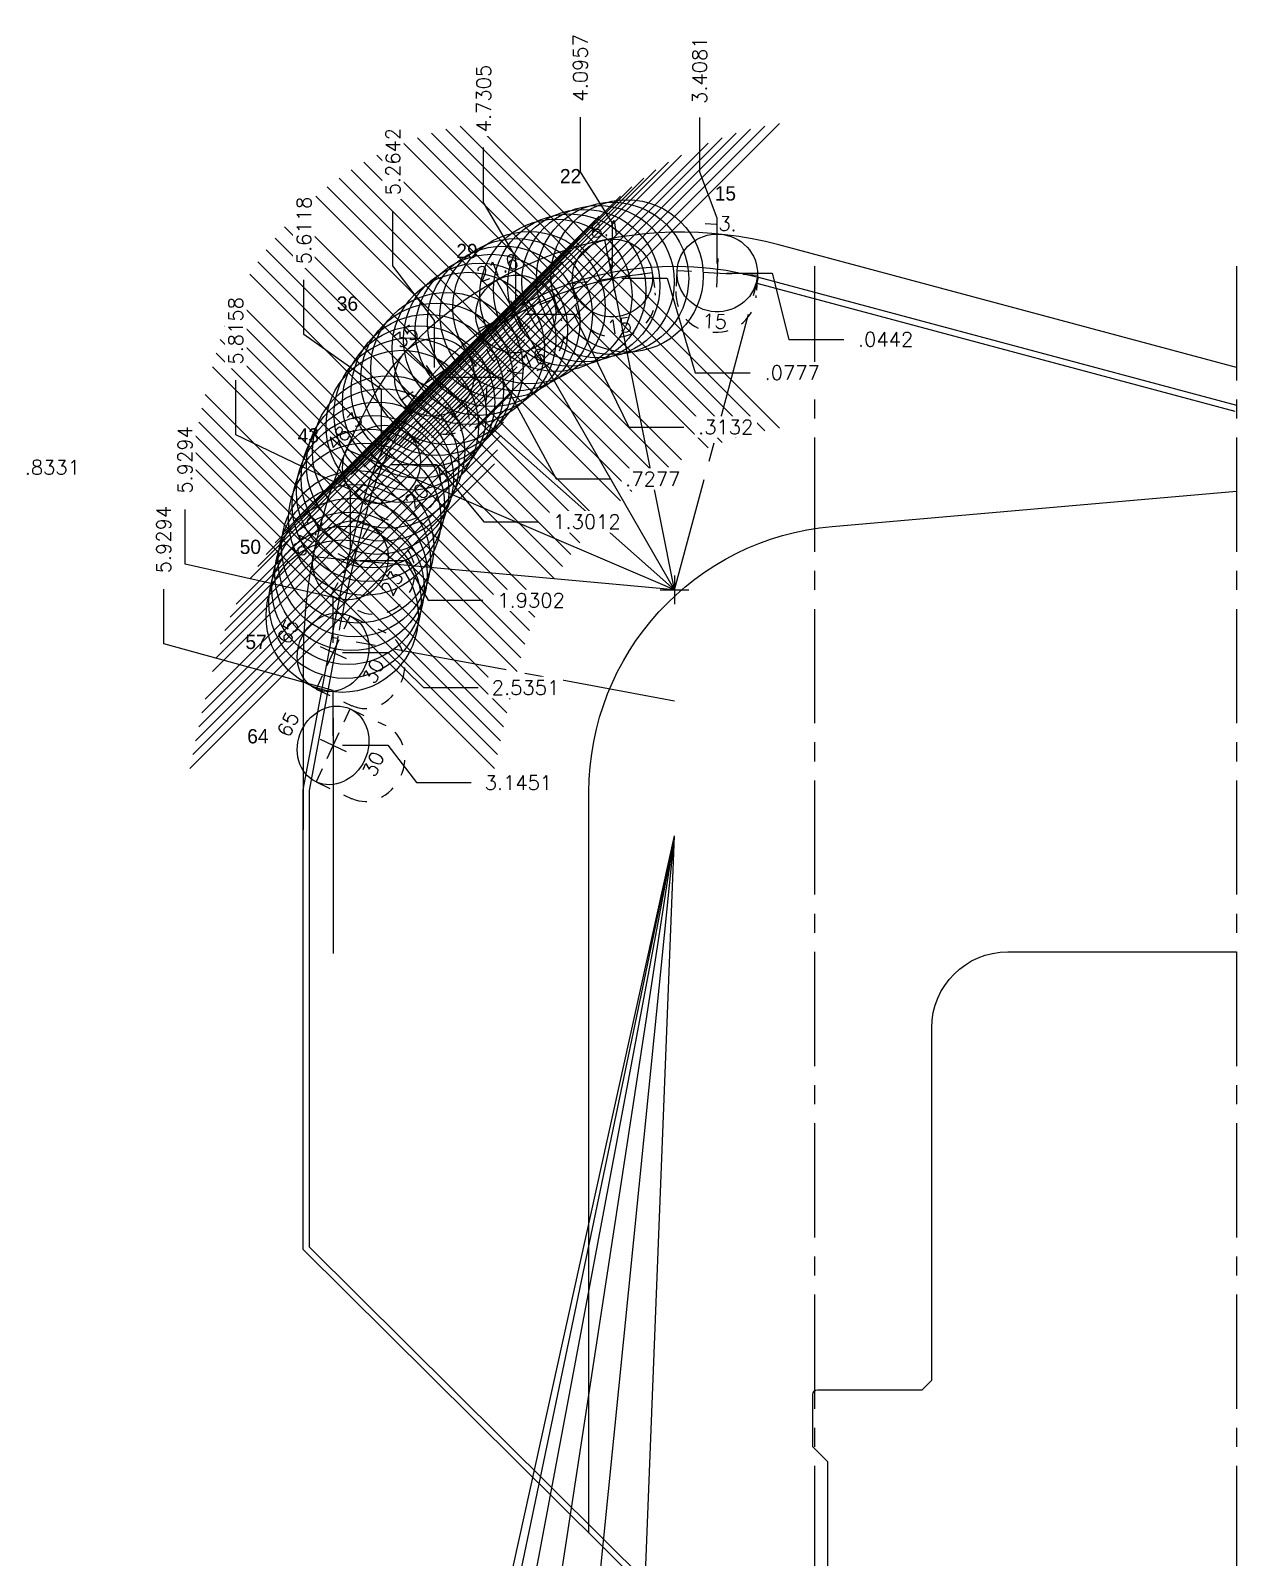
# Model space of a CAD drawing. Extents: x 34 to 150, y -20 to 22.
# Drawn here: x 133.16 to 141.08, y 11.12 to 21.14 of the extents above; entities that cross this region are included whole.
import ezdxf
from ezdxf.enums import TextEntityAlignment as Align

# ---------------------------------------------------------------- set-up
doc = ezdxf.new("R2010")
doc.units = 0
doc.header["$MEASUREMENT"] = 0
doc.header["$PDMODE"] = 35
doc.linetypes.add('CENTER2', pattern=[1.125, 0.75, -0.125, 0.125, -0.125])
doc.linetypes.add('HIDDEN2', pattern=[0.1875, 0.125, -0.0625])
doc.layers.get('0').update_dxf_attribs({"linetype": 'CONTINUOUS'})
doc.layers.get('Defpoints').update_dxf_attribs({"color": 10, "linetype": 'CONTINUOUS'})
doc.layers.add('Blade6', color=190, linetype='CONTINUOUS', true_color=0x7f00ff)
for name, color, linetype in [('CDG-37977R1', 7, 'CONTINUOUS'), ('CLine', 5, 'CENTER2'), ('Dims', 4, 'CONTINUOUS'), ('TEXT', 3, 'CONTINUOUS')]:
    doc.layers.add(name, color=color, linetype=linetype)
doc.styles.add('RomanS', font='romans')
doc.dimstyles.get("Standard").update_dxf_attribs({"dimtxt": 0.094, "dimasz": 0.18, "dimexe": 0.0625, "dimexo": 0.0625, "dimgap": 0.09, "dimtad": 0, "dimtih": 1, "dimtoh": 1, "dimdec": 4, "dimzin": 4, "dimdsep": 46, "dimtxsty": 'RomanS', "dimcen": 0.09, "dimazin": 1, "dimtfac": 1, "dimtdec": 4, "dimtofl": 0, "dimtmove": 0, "dimatfit": 1, "dimfxl": 1, "dimtfill": 1, "dimtolj": 1, "dimtzin": 0, "dimarcsym": 0})

# ---------------------------------------------------------------- blocks, each defined once
blk = doc.blocks.new('CMark')
at = {"layer": 'CLine'}
for p, q in [((-0.094, 0), (0.094, 0)), ((0, 0.094), (0, -0.094))]:
    blk.add_line(p, q, dxfattribs=at)
blk = doc.blocks.new('1313@15')
for p, q in [((-0.17, 0), (-0.265, 0)), ((0.171, 0), (0.264, 0))]:
    blk.add_line(p, q)
at = {"color": 8, "linetype": 'HIDDEN2', "ltscale": 0.5}
blk.add_line((-0.265, 0), (-0.265, -0.135), dxfattribs=at)
at = {"color": 8, "linetype": 'HIDDEN2', "ltscale": 0.5, "flags": 128}
blk.add_lwpolyline([(0.264, 0), (0.264, -0.135)], dxfattribs=at)
blk.add_ellipse((0, 0), major_axis=(0.264, 0), ratio=0.965926)
at = {"color": 8, "linetype": 'HIDDEN2', "ltscale": 0.5}
blk.add_ellipse((0, -0.135), major_axis=(0.264, 0), ratio=0.965926, start_param=3.141593, end_param=6.283185, dxfattribs=at)
blk.add_blockref('CMark', (0, 0))
at = {"style": 'RomanS'}
blk.add_text('15', height=0.094, dxfattribs=at).set_placement((0, -0.318), align=Align.MIDDLE_CENTER)
blk.add_attdef('ANG', text='', height=0.094, dxfattribs=at).set_placement((0, 0.251), align=Align.BOTTOM_CENTER)
blk = doc.blocks.new('1313@16')
for p, q in [((-0.17, 0), (-0.265, 0)), ((0.171, 0), (0.264, 0))]:
    blk.add_line(p, q)
at = {"color": 8, "linetype": 'HIDDEN2', "ltscale": 0.5}
blk.add_line((-0.265, 0), (-0.265, -0.143), dxfattribs=at)
at = {"color": 8, "linetype": 'HIDDEN2', "ltscale": 0.5, "flags": 128}
blk.add_lwpolyline([(0.264, 0), (0.264, -0.143)], dxfattribs=at)
blk.add_ellipse((0, 0), major_axis=(0.264, 0), ratio=0.961262)
at = {"color": 8, "linetype": 'HIDDEN2', "ltscale": 0.5}
blk.add_ellipse((0, -0.143), major_axis=(0.264, 0), ratio=0.961262, start_param=3.141593, end_param=6.283185, dxfattribs=at)
blk.add_blockref('CMark', (0, 0))
at = {"style": 'RomanS'}
blk.add_text('16', height=0.094, dxfattribs=at).set_placement((0, -0.318), align=Align.MIDDLE_CENTER)
blk.add_attdef('ANG', text='', height=0.094, dxfattribs=at).set_placement((0, 0.251), align=Align.BOTTOM_CENTER)
blk = doc.blocks.new('1313@17')
for p, q in [((-0.17, 0), (-0.265, 0)), ((0.171, 0), (0.264, 0))]:
    blk.add_line(p, q)
at = {"color": 8, "linetype": 'HIDDEN2', "ltscale": 0.5}
blk.add_line((-0.265, 0), (-0.265, -0.152), dxfattribs=at)
at = {"color": 8, "linetype": 'HIDDEN2', "ltscale": 0.5, "flags": 128}
blk.add_lwpolyline([(0.264, 0), (0.264, -0.152)], dxfattribs=at)
blk.add_ellipse((0, 0), major_axis=(0.264, 0), ratio=0.956305)
at = {"color": 8, "linetype": 'HIDDEN2', "ltscale": 0.5}
blk.add_ellipse((0, -0.152), major_axis=(0.264, 0), ratio=0.92388, start_param=3.141593, end_param=6.283185, dxfattribs=at)
blk.add_blockref('CMark', (0, 0))
at = {"style": 'RomanS'}
blk.add_text('17', height=0.094, dxfattribs=at).set_placement((0, -0.311), align=Align.MIDDLE_CENTER)
blk.add_attdef('ANG', text='', height=0.094, dxfattribs=at).set_placement((0, 0.251), align=Align.BOTTOM_CENTER)
blk = doc.blocks.new('1313@20')
for p, q in [((-0.17, 0), (-0.265, 0)), ((0.171, 0), (0.264, 0))]:
    blk.add_line(p, q)
at = {"color": 8, "linetype": 'HIDDEN2', "ltscale": 0.5}
blk.add_line((-0.265, 0), (-0.265, -0.178), dxfattribs=at)
at = {"color": 8, "linetype": 'HIDDEN2', "ltscale": 0.5, "flags": 128}
blk.add_lwpolyline([(0.264, 0), (0.264, -0.178)], dxfattribs=at)
blk.add_ellipse((0, 0), major_axis=(0.264, 0), ratio=0.939693)
at = {"color": 8, "linetype": 'HIDDEN2', "ltscale": 0.5}
blk.add_ellipse((0, -0.178), major_axis=(0.264, 0), ratio=0.939693, start_param=3.141593, end_param=6.283185, dxfattribs=at)
blk.add_blockref('CMark', (0, 0))
at = {"style": 'RomanS'}
blk.add_text('20', height=0.094, dxfattribs=at).set_placement((0, -0.311), align=Align.MIDDLE_CENTER)
blk.add_attdef('ANG', text='', height=0.094, dxfattribs=at).set_placement((0, 0.251), align=Align.BOTTOM_CENTER)
blk = doc.blocks.new('1313@23')
for p, q in [((-0.17, 0), (-0.265, 0)), ((0.171, 0), (0.264, 0))]:
    blk.add_line(p, q)
at = {"color": 8, "linetype": 'HIDDEN2', "ltscale": 0.5}
blk.add_line((-0.265, 0), (-0.265, -0.199), dxfattribs=at)
at = {"color": 8, "linetype": 'HIDDEN2', "ltscale": 0.5, "flags": 128}
blk.add_lwpolyline([(0.264, 0), (0.264, -0.199)], dxfattribs=at)
blk.add_ellipse((0, 0), major_axis=(0.264, 0), ratio=0.920505)
at = {"color": 8, "linetype": 'HIDDEN2', "ltscale": 0.5}
blk.add_ellipse((0, -0.199), major_axis=(0.264, 0), ratio=0.92388, start_param=3.141593, end_param=6.283185, dxfattribs=at)
blk.add_blockref('CMark', (0, 0))
at = {"style": 'RomanS'}
blk.add_text('23', height=0.094, dxfattribs=at).set_placement((0, -0.311), align=Align.MIDDLE_CENTER)
blk.add_attdef('ANG', text='', height=0.094, dxfattribs=at).set_placement((0, 0.251), align=Align.BOTTOM_CENTER)
blk = doc.blocks.new('*D267')
at = {"layer": 'Defpoints', "color": 0, "transparency": 16777216}
for p in [(132.636, 19.592), (132.127, 18.759), (133.042, 18.271)]:
    blk.add_point(p, dxfattribs=at)
at = {"layer": 'Dims', "color": 0, "lineweight": -2, "transparency": 16777216}
for p, q in [((132.19, 18.759), (132.487, 18.759)), ((132.487, 18.759), (132.682, 18.271)), ((132.682, 18.271), (133.042, 18.271))]:
    blk.add_line(p, q, dxfattribs=at)
at = {"layer": 'Dims', "color": 0, "transparency": 16777216, "insert": (133.304, 18.271), "char_height": 0.094, "attachment_point": 5, "style": 'RomanS', "bg_fill": 3, "box_fill_scale": 1.25, "bg_fill_color": 256, "bg_fill_true_color": 13158600, "bg_fill_transparency": 0}
blk.add_mtext('\\A1;.8331', dxfattribs=at)
blk = doc.blocks.new('*D286')
at = {"layer": 'Defpoints', "color": 0, "transparency": 16777216}
for p in [(136.77, 20.571), (141.076, 19.592), (136.98, 19.514)]:
    blk.add_point(p, dxfattribs=at)
at = {"layer": 'Dims', "color": 0, "lineweight": -2, "transparency": 16777216}
for p, q in [((136.77, 20.211), (136.77, 20.571)), ((136.98, 19.874), (136.77, 20.211)), ((136.98, 19.576), (136.98, 19.874))]:
    blk.add_line(p, q, dxfattribs=at)
at = {"layer": 'Dims', "color": 0, "transparency": 16777216, "insert": (136.77, 20.894), "char_height": 0.094, "attachment_point": 5, "rotation": 90, "style": 'RomanS', "bg_fill": 3, "box_fill_scale": 1.25, "bg_fill_color": 256, "bg_fill_true_color": 13158600, "bg_fill_transparency": 0}
blk.add_mtext('\\A1;4.0957', dxfattribs=at)
blk = doc.blocks.new('*D287')
at = {"layer": 'Defpoints', "color": 0, "transparency": 16777216}
for p in [(136.135, 20.37), (141.076, 19.592), (136.346, 19.278)]:
    blk.add_point(p, dxfattribs=at)
at = {"layer": 'Dims', "color": 0, "lineweight": -2, "transparency": 16777216}
for p, q in [((136.135, 20.01), (136.135, 20.37)), ((136.346, 19.65), (136.135, 20.01)), ((136.346, 19.341), (136.346, 19.65))]:
    blk.add_line(p, q, dxfattribs=at)
at = {"layer": 'Dims', "color": 0, "transparency": 16777216, "insert": (136.135, 20.692), "char_height": 0.094, "attachment_point": 5, "rotation": 90, "style": 'RomanS', "bg_fill": 3, "box_fill_scale": 1.25, "bg_fill_color": 256, "bg_fill_true_color": 13158600, "bg_fill_transparency": 0}
blk.add_mtext('\\A1;4.7305', dxfattribs=at)
blk = doc.blocks.new('*D288')
at = {"layer": 'Defpoints', "color": 0, "transparency": 16777216}
for p in [(135.54, 19.955), (141.076, 19.592), (135.812, 18.864)]:
    blk.add_point(p, dxfattribs=at)
at = {"layer": 'Dims', "color": 0, "lineweight": -2, "transparency": 16777216}
for p, q in [((135.54, 19.595), (135.54, 19.955)), ((135.812, 19.235), (135.54, 19.595)), ((135.812, 18.926), (135.812, 19.235))]:
    blk.add_line(p, q, dxfattribs=at)
at = {"layer": 'Dims', "color": 0, "transparency": 16777216, "insert": (135.54, 20.278), "char_height": 0.094, "attachment_point": 5, "rotation": 90, "style": 'RomanS', "bg_fill": 3, "box_fill_scale": 1.25, "bg_fill_color": 256, "bg_fill_true_color": 13158600, "bg_fill_transparency": 0}
blk.add_mtext('\\A1;5.2642', dxfattribs=at)
blk = doc.blocks.new('*D289')
at = {"layer": 'Defpoints', "color": 0, "transparency": 16777216}
for p in [(141.076, 19.592), (134.955, 19.503), (135.464, 18.29)]:
    blk.add_point(p, dxfattribs=at)
at = {"layer": 'Dims', "color": 0, "lineweight": -2, "transparency": 16777216}
for p, q in [((134.955, 19.143), (134.955, 19.503)), ((135.464, 18.783), (134.955, 19.143)), ((135.464, 18.353), (135.464, 18.783))]:
    blk.add_line(p, q, dxfattribs=at)
at = {"layer": 'Dims', "color": 0, "transparency": 16777216, "insert": (134.955, 19.826), "char_height": 0.094, "attachment_point": 5, "rotation": 90, "style": 'RomanS', "bg_fill": 3, "box_fill_scale": 1.25, "bg_fill_color": 256, "bg_fill_true_color": 13158600, "bg_fill_transparency": 0}
blk.add_mtext('\\A1;5.6118', dxfattribs=at)
blk = doc.blocks.new('*D290')
at = {"layer": 'Defpoints', "color": 0, "transparency": 16777216}
for p in [(141.076, 19.592), (134.508, 18.844), (135.26, 17.661)]:
    blk.add_point(p, dxfattribs=at)
at = {"layer": 'Dims', "color": 0, "lineweight": -2, "transparency": 16777216}
for p, q in [((134.508, 18.484), (134.508, 18.844)), ((135.26, 18.124), (134.508, 18.484)), ((135.26, 17.724), (135.26, 18.124))]:
    blk.add_line(p, q, dxfattribs=at)
at = {"layer": 'Dims', "color": 0, "transparency": 16777216, "insert": (134.508, 19.167), "char_height": 0.094, "attachment_point": 5, "rotation": 90, "style": 'RomanS', "bg_fill": 3, "box_fill_scale": 1.25, "bg_fill_color": 256, "bg_fill_true_color": 13158600, "bg_fill_transparency": 0}
blk.add_mtext('\\A1;5.8158', dxfattribs=at)
blk = doc.blocks.new('*D291')
at = {"layer": 'Defpoints', "color": 0, "transparency": 16777216}
for p in [(141.076, 19.592), (136.98, 19.514), (137.884, 18.892)]:
    blk.add_point(p, dxfattribs=at)
at = {"layer": 'Dims', "color": 0, "lineweight": -2, "transparency": 16777216}
for p, q in [((137.043, 19.514), (137.34, 19.514)), ((137.34, 19.514), (137.524, 18.892)), ((137.524, 18.892), (137.884, 18.892))]:
    blk.add_line(p, q, dxfattribs=at)
at = {"layer": 'Dims', "color": 0, "transparency": 16777216, "insert": (138.16, 18.892), "char_height": 0.094, "attachment_point": 5, "style": 'RomanS', "bg_fill": 3, "box_fill_scale": 1.25, "bg_fill_color": 256, "bg_fill_true_color": 13158600, "bg_fill_transparency": 0}
blk.add_mtext('\\A1;.0777', dxfattribs=at)
blk = doc.blocks.new('*D292')
at = {"layer": 'Defpoints', "color": 0, "transparency": 16777216}
for p in [(141.076, 19.592), (136.346, 19.278), (137.448, 18.536)]:
    blk.add_point(p, dxfattribs=at)
at = {"layer": 'Dims', "color": 0, "lineweight": -2, "transparency": 16777216}
for p, q in [((136.408, 19.278), (136.728, 19.278)), ((136.728, 19.278), (137.088, 18.536)), ((137.088, 18.536), (137.448, 18.536))]:
    blk.add_line(p, q, dxfattribs=at)
at = {"layer": 'Dims', "color": 0, "transparency": 16777216, "insert": (137.724, 18.536), "char_height": 0.094, "attachment_point": 5, "style": 'RomanS', "bg_fill": 3, "box_fill_scale": 1.25, "bg_fill_color": 256, "bg_fill_true_color": 13158600, "bg_fill_transparency": 0}
blk.add_mtext('\\A1;.3132', dxfattribs=at)
blk = doc.blocks.new('*D293')
at = {"layer": 'Defpoints', "color": 0, "transparency": 16777216}
for p in [(141.076, 19.592), (135.812, 18.864), (136.97, 18.195)]:
    blk.add_point(p, dxfattribs=at)
at = {"layer": 'Dims', "color": 0, "lineweight": -2, "transparency": 16777216}
for p, q in [((135.874, 18.864), (136.25, 18.864)), ((136.25, 18.864), (136.61, 18.195)), ((136.61, 18.195), (136.97, 18.195))]:
    blk.add_line(p, q, dxfattribs=at)
at = {"layer": 'Dims', "color": 0, "transparency": 16777216, "insert": (137.245, 18.195), "char_height": 0.094, "attachment_point": 5, "style": 'RomanS', "bg_fill": 3, "box_fill_scale": 1.25, "bg_fill_color": 256, "bg_fill_true_color": 13158600, "bg_fill_transparency": 0}
blk.add_mtext('\\A1;.7277', dxfattribs=at)
blk = doc.blocks.new('*D294')
at = {"layer": 'Defpoints', "color": 0, "transparency": 16777216}
for p in [(141.076, 19.592), (135.464, 18.29), (136.496, 17.914)]:
    blk.add_point(p, dxfattribs=at)
at = {"layer": 'Dims', "color": 0, "lineweight": -2, "transparency": 16777216}
for p, q in [((135.527, 18.29), (135.824, 18.29)), ((135.824, 18.29), (136.136, 17.914)), ((136.136, 17.914), (136.496, 17.914))]:
    blk.add_line(p, q, dxfattribs=at)
at = {"layer": 'Dims', "color": 0, "transparency": 16777216, "insert": (136.813, 17.914), "char_height": 0.094, "attachment_point": 5, "style": 'RomanS', "bg_fill": 3, "box_fill_scale": 1.25, "bg_fill_color": 256, "bg_fill_true_color": 13158600, "bg_fill_transparency": 0}
blk.add_mtext('\\A1;1.3012', dxfattribs=at)
blk = doc.blocks.new('*D295')
at = {"layer": 'Defpoints', "color": 0, "transparency": 16777216}
for p in [(141.076, 19.592), (135.26, 17.661), (136.13, 17.399)]:
    blk.add_point(p, dxfattribs=at)
at = {"layer": 'Dims', "color": 0, "lineweight": -2, "transparency": 16777216}
for p, q in [((135.323, 17.661), (135.62, 17.661)), ((135.62, 17.661), (135.77, 17.399)), ((135.77, 17.399), (136.13, 17.399))]:
    blk.add_line(p, q, dxfattribs=at)
at = {"layer": 'Dims', "color": 0, "transparency": 16777216, "insert": (136.446, 17.399), "char_height": 0.094, "attachment_point": 5, "style": 'RomanS', "bg_fill": 3, "box_fill_scale": 1.25, "bg_fill_color": 256, "bg_fill_true_color": 13158600, "bg_fill_transparency": 0}
blk.add_mtext('\\A1;1.9302', dxfattribs=at)
blk = doc.blocks.new('*D324')
at = {"layer": 'Defpoints', "color": 0, "transparency": 16777216}
for p in [(137.553, 20.568), (137.668, 19.547), (141.076, 19.592)]:
    blk.add_point(p, dxfattribs=at)
at = {"layer": 'Dims', "color": 0, "lineweight": -2, "transparency": 16777216}
for p, q in [((137.553, 20.208), (137.553, 20.568)), ((137.668, 19.907), (137.553, 20.208)), ((137.668, 19.61), (137.668, 19.907))]:
    blk.add_line(p, q, dxfattribs=at)
at = {"layer": 'Dims', "color": 0, "transparency": 16777216, "insert": (137.553, 20.878), "char_height": 0.094, "attachment_point": 5, "rotation": 90, "style": 'RomanS', "bg_fill": 3, "box_fill_scale": 1.25, "bg_fill_color": 256, "bg_fill_true_color": 13158600, "bg_fill_transparency": 0}
blk.add_mtext('\\A1;3.4081', dxfattribs=at)
blk = doc.blocks.new('*D325')
at = {"layer": 'Defpoints', "color": 0, "transparency": 16777216}
for p in [(137.668, 19.547), (141.076, 19.592), (138.498, 19.111)]:
    blk.add_point(p, dxfattribs=at)
at = {"layer": 'Dims', "color": 0, "lineweight": -2, "transparency": 16777216}
for p, q in [((137.73, 19.547), (138.028, 19.547)), ((138.028, 19.547), (138.138, 19.111)), ((138.138, 19.111), (138.498, 19.111))]:
    blk.add_line(p, q, dxfattribs=at)
at = {"layer": 'Dims', "color": 0, "transparency": 16777216, "insert": (138.773, 19.111), "char_height": 0.094, "attachment_point": 5, "style": 'RomanS', "bg_fill": 3, "box_fill_scale": 1.25, "bg_fill_color": 256, "bg_fill_true_color": 13158600, "bg_fill_transparency": 0}
blk.add_mtext('\\A1;.0442', dxfattribs=at)
blk = doc.blocks.new('1313@30')
for p, q in [((-0.17, 0), (-0.265, 0)), ((0.171, 0), (0.264, 0))]:
    blk.add_line(p, q)
at = {"color": 8, "linetype": 'HIDDEN2', "ltscale": 0.5}
blk.add_line((-0.265, 0), (-0.265, -0.26), dxfattribs=at)
at = {"color": 8, "linetype": 'HIDDEN2', "ltscale": 0.5, "flags": 128}
blk.add_lwpolyline([(0.264, 0), (0.264, -0.26)], dxfattribs=at)
blk.add_ellipse((0, 0), major_axis=(0.264, 0), ratio=0.866025)
at = {"color": 8, "linetype": 'HIDDEN2', "ltscale": 0.5}
blk.add_ellipse((0, -0.26), major_axis=(0.264, 0), ratio=0.866025, start_param=3.141593, end_param=6.283185, dxfattribs=at)
blk.add_blockref('CMark', (0, 0))
at = {"style": 'RomanS'}
blk.add_text('30', height=0.094, dxfattribs=at).set_placement((0, -0.292), align=Align.MIDDLE_CENTER)
blk.add_attdef('ANG', text='', height=0.094, dxfattribs=at).set_placement((0, 0.251), align=Align.BOTTOM_CENTER)
blk = doc.blocks.new('*D348')
at = {"layer": 'Defpoints', "color": 0, "transparency": 16777216}
for p in [(141.076, 19.592), (134.175, 17.995), (135.147, 17.057)]:
    blk.add_point(p, dxfattribs=at)
at = {"layer": 'Dims', "color": 0, "lineweight": -2, "transparency": 16777216}
for p, q in [((134.175, 17.635), (134.175, 17.995)), ((135.147, 17.417), (134.175, 17.635)), ((135.147, 17.119), (135.147, 17.417))]:
    blk.add_line(p, q, dxfattribs=at)
at = {"layer": 'Dims', "color": 0, "transparency": 16777216, "insert": (134.175, 18.32), "char_height": 0.094, "attachment_point": 5, "rotation": 90, "style": 'RomanS', "bg_fill": 3, "box_fill_scale": 1.25, "bg_fill_color": 256, "bg_fill_true_color": 13158600, "bg_fill_transparency": 0}
blk.add_mtext('\\A1;5.9294', dxfattribs=at)
blk = doc.blocks.new('*D349')
at = {"layer": 'Defpoints', "color": 0, "transparency": 16777216}
for p in [(141.076, 19.592), (134.035, 17.472), (135.147, 16.447)]:
    blk.add_point(p, dxfattribs=at)
at = {"layer": 'Dims', "color": 0, "lineweight": -2, "transparency": 16777216}
for p, q in [((134.035, 17.112), (134.035, 17.472)), ((135.147, 16.807), (134.035, 17.112)), ((135.147, 16.509), (135.147, 16.807))]:
    blk.add_line(p, q, dxfattribs=at)
at = {"layer": 'Dims', "color": 0, "transparency": 16777216, "insert": (134.035, 17.797), "char_height": 0.094, "attachment_point": 5, "rotation": 90, "style": 'RomanS', "bg_fill": 3, "box_fill_scale": 1.25, "bg_fill_color": 256, "bg_fill_true_color": 13158600, "bg_fill_transparency": 0}
blk.add_mtext('\\A1;5.9294', dxfattribs=at)
blk = doc.blocks.new('*D350')
at = {"layer": 'Defpoints', "color": 0, "transparency": 16777216}
for p in [(141.076, 19.592), (135.147, 17.057), (136.1, 16.826)]:
    blk.add_point(p, dxfattribs=at)
at = {"layer": 'Dims', "color": 0, "lineweight": -2, "transparency": 16777216}
for p, q in [((135.209, 17.057), (135.507, 17.057)), ((135.507, 17.057), (135.74, 16.826)), ((135.74, 16.826), (136.1, 16.826))]:
    blk.add_line(p, q, dxfattribs=at)
at = {"layer": 'Dims', "color": 0, "transparency": 16777216, "insert": (136.41, 16.826), "char_height": 0.094, "attachment_point": 5, "style": 'RomanS', "bg_fill": 3, "box_fill_scale": 1.25, "bg_fill_color": 256, "bg_fill_true_color": 13158600, "bg_fill_transparency": 0}
blk.add_mtext('\\A1;2.5351', dxfattribs=at)
blk = doc.blocks.new('*D351')
at = {"layer": 'Defpoints', "color": 0, "transparency": 16777216}
for p in [(141.076, 19.592), (135.147, 16.447), (136.054, 16.202)]:
    blk.add_point(p, dxfattribs=at)
at = {"layer": 'Dims', "color": 0, "lineweight": -2, "transparency": 16777216}
for p, q in [((135.209, 16.447), (135.507, 16.447)), ((135.507, 16.447), (135.694, 16.202)), ((135.694, 16.202), (136.054, 16.202))]:
    blk.add_line(p, q, dxfattribs=at)
at = {"layer": 'Dims', "color": 0, "transparency": 16777216, "insert": (136.363, 16.202), "char_height": 0.094, "attachment_point": 5, "style": 'RomanS', "bg_fill": 3, "box_fill_scale": 1.25, "bg_fill_color": 256, "bg_fill_true_color": 13158600, "bg_fill_transparency": 0}
blk.add_mtext('\\A1;3.1451', dxfattribs=at)

msp = doc.modelspace()

# ---------------------------------------------------------------- linework, layer by layer
at = {"linetype": 'ByBlock', "flags": 128}
msp.add_lwpolyline([(136.82614, 11.27628), (136.82614, 16.14065, -0.38887873), (138.42361, 17.88399), (141.07614, 18.11605)], format="xyb", dxfattribs=at)
at = {"layer": 'Blade6'}
for q in [(136.93047, 19.76451), (136.21864, 19.49897), (135.6222, 19.03209), (135.23448, 18.38883), (135.0149, 17.68394)]:
    msp.add_line((137.38864, 17.46665), q, dxfattribs=at)
at = {"layer": 'CDG-37977R1', "color": 7, "linetype": 'Continuous', "flags": 128}
for points in [[(141.07614, 10.21665), (137.50915, 10.21665), (137.07614, 10.46665), (137.07614, 10.65415), (137.19198, 10.77, 0.19891237), (137.20114, 10.7921), (137.20114, 10.89114, 0.199913), (137.1919, 10.91332), (134.95114, 13.1369), (134.95114, 16.15415), (135.13864, 17.15415, -0.02112914), (135.3394, 18.029, -0.4124498), (137.93863, 19.51925), (141.07614, 18.67855)], [(136.51957, 19.3619, -0.08177785), (137.17311, 19.54049)], [(135.96224, 18.98739, -0.08104073), (136.51957, 19.3619)], [(135.55342, 18.4562, -0.08089726), (135.96224, 18.98739)], [(135.33074, 17.84023, -0.00435385), (135.37797, 18.01842, -0.05673279), (135.55342, 18.4562)], [(135.18856, 17.20313, -0.01542111), (135.33074, 17.84023)], [(141.07614, 10.25665), (137.51987, 10.25665), (137.11614, 10.48975), (137.11614, 10.63759), (137.22027, 10.74172, 0.19891237), (137.24114, 10.7921), (137.24114, 10.89114, 0.199913), (137.22007, 10.94172), (134.99114, 13.15356), (134.99114, 16.15044), (135.17796, 17.14682, -0.00039591), (135.18103, 17.1633, -0.00039591)], [(138.26114, 10.21665), (138.32364, 10.27915), (138.32364, 10.84165), (138.39379, 10.9118), (138.39379, 11.74275), (138.29489, 11.84165), (138.29489, 12.1854, -0.41421356), (138.32614, 12.21665), (139.01364, 12.21665), (139.07614, 12.27915), (139.07614, 14.59165, -0.41421356), (139.57614, 15.09165), (141.07614, 15.09165)]]:
    msp.add_lwpolyline(points, format="xyb", dxfattribs=at)
msp.add_lwpolyline([(137.92827, 19.48061), (141.06578, 18.63992)], dxfattribs=at)
at = {"layer": 'CLine'}
for p, q in [((138.30724, 19.59165), (138.30724, 9.96665)), ((141.07614, 19.59165), (141.07614, 9.96665))]:
    msp.add_line(p, q, dxfattribs=at)
at = {"layer": 'CLine', "color": 1}
for p, q in [((137.38864, 17.46665), (137.93863, 19.51925)), ((137.38864, 16.737), (135.13864, 17.15415))]:
    msp.add_line(p, q, dxfattribs=at)
at = {"layer": 'CLine', "color": 1, "linetype": 'ByBlock', "flags": 128}
msp.add_lwpolyline([(141.07614, 18.92639), (138.07301, 19.73107, 0.29218049), (135.5272, 18.92474, 0.14845437), (134.95114, 17.0273), (134.95114, 15.89235)], format="xyb", dxfattribs=at)
at = {"layer": 'Dims'}
for p in [(135.15176, 5.72228), (135.26453, 5.69804), (135.4672, 5.65775), (135.81332, 5.59857), (136.34589, 5.53081), (136.98044, 5.48631)]:
    msp.add_line(p, (137.38864, 15.85327), dxfattribs=at)
at = {"layer": 'TEXT'}
msp.add_line((135.14674, 16.62569), (135.14674, 15.0807), dxfattribs=at)
for p in [(136.7923, 19.46456), (136.88607, 19.49018), (136.98093, 19.51141), (137.07668, 19.52819), (136.60885, 19.40035), (136.69983, 19.43459), (136.34838, 19.27361), (136.43296, 19.31973), (136.18606, 19.1699), (136.26602, 19.22363), (136.03401, 19.05165), (136.10867, 19.11253), (135.82822, 18.84952), (135.89364, 18.92), (135.76611, 18.7761), (135.70746, 18.69989), (135.65238, 18.62106), (135.601, 18.53977), (135.51075, 18.37262), (135.47188, 18.2872), (135.4369, 18.20011), (135.40587, 18.11154), (135.37886, 18.02167), (135.3544, 17.93106), (135.30802, 17.74977), (135.28611, 17.65912), (135.26499, 17.56827), (135.24468, 17.47724), (135.22516, 17.38604), (135.20646, 17.29467)]:
    msp.add_point(p, dxfattribs=at)

# ---------------------------------------------------------------- block references
at = {"color": 200, "linetype": 'ByBlock'}
msp.add_blockref('CMark', (137.38864, 17.46665), dxfattribs=at)
at = {"layer": 'Blade6'}
for name, p, rotation, values in [('1313@15', (136.98043, 19.51393), 8.100000000000001, {'ANG': '8.1'}), ('1313@16', (136.3456, 19.27845), 21.6, {'ANG': '21.6'}), ('1313@17', (135.81194, 18.86394), 35, {'ANG': '35'}), ('1313@20', (135.46433, 18.29043), 48.3, {'ANG': '48.3'}), ('1313@23', (135.26038, 17.66147), 61.20000000000001, {'ANG': '61.2'}), ('1313@30', (135.14674, 16.44654), 65, {'ANG': '65'})]:
    msp.add_blockref(name, p, dxfattribs=dict(at, rotation=rotation)).add_auto_attribs(values)

# ---------------------------------------------------------------- texts
for s, p in [('57', (134.57155, 17.07886)), ('64', (134.58335, 16.4597))]:
    msp.add_text(s, height=0.09375, dxfattribs=at).set_placement(p)

# ---------------------------------------------------------------- dimensions: what is measured, and where the dimension line sits
at = {"layer": 'Dims'}
dim = msp.add_ordinate_dim(feature_location=(132.127155, 18.758603), offset=(0.914569, -0.487657), dtype=0, origin=(132.63556, 19.591655), dimstyle='Standard', dxfattribs=at)
dim.commit()
dim.dimension.update_dxf_attribs({"geometry": '*D267', "text_midpoint": (133.304058, 18.270945)})

# ---------------------------------------------------------------- next in the draw order: dimensions: what is measured, and where the dimension line sits
dim = msp.add_ordinate_dim(feature_location=(136.98043, 19.51393), offset=(-0.21073, 1.05686), dtype=1, origin=(141.07614, 19.59165), dimstyle='Standard', dxfattribs=at)
dim.commit()
dim.dimension.update_dxf_attribs({"geometry": '*D286', "text_midpoint": (136.7697, 20.89355)})

# ---------------------------------------------------------------- next in the draw order: dimensions: what is measured, and where the dimension line sits
dim = msp.add_ordinate_dim(feature_location=(136.3456, 19.27845), offset=(-0.21014, 1.09118), dtype=1, origin=(141.07614, 19.59165), dimstyle='Standard', dxfattribs=at)
dim.commit()
dim.dimension.update_dxf_attribs({"geometry": '*D287', "text_midpoint": (136.13545, 20.69239)})

# ---------------------------------------------------------------- next in the draw order: dimensions: what is measured, and where the dimension line sits
dim = msp.add_ordinate_dim(feature_location=(135.81194, 18.86394), offset=(-0.27199, 1.09121), dtype=1, origin=(141.07614, 19.59165), dimstyle='Standard', dxfattribs=at)
dim.commit()
dim.dimension.update_dxf_attribs({"geometry": '*D288', "text_midpoint": (135.53995, 20.27791)})

# ---------------------------------------------------------------- next in the draw order: texts
at = {"layer": 'Blade6'}
msp.add_text('22', height=0.09375, dxfattribs=at).set_placement((136.63562, 20.13588))

# ---------------------------------------------------------------- next in the draw order: dimensions: what is measured, and where the dimension line sits
at = {"layer": 'Dims'}
dim = msp.add_ordinate_dim(feature_location=(135.46433, 18.29043), offset=(-0.50979, 1.21282), dtype=1, origin=(141.07614, 19.59165), dimstyle='Standard', dxfattribs=at)
dim.commit()
dim.dimension.update_dxf_attribs({"geometry": '*D289', "text_midpoint": (134.95454, 19.82601)})

# ---------------------------------------------------------------- next in the draw order: texts
at = {"layer": 'Blade6'}
msp.add_text('29', height=0.09375, dxfattribs=at).set_placement((135.95592, 19.64478))

# ---------------------------------------------------------------- next in the draw order: dimensions: what is measured, and where the dimension line sits
at = {"layer": 'Dims'}
dim = msp.add_ordinate_dim(feature_location=(135.26038, 17.66147), offset=(-0.75247, 1.18287), dtype=1, origin=(141.07614, 19.59165), dimstyle='Standard', dxfattribs=at)
dim.commit()
dim.dimension.update_dxf_attribs({"geometry": '*D290', "text_midpoint": (134.50791, 19.1671)})

# ---------------------------------------------------------------- next in the draw order: texts
at = {"layer": 'Blade6'}
for s, p in [('43', (134.91424, 18.43412)), ('50', (134.53412, 17.70292))]:
    msp.add_text(s, height=0.09375, dxfattribs=at).set_placement(p)

# ---------------------------------------------------------------- next in the draw order: dimensions: what is measured, and where the dimension line sits
at = {"layer": 'Dims'}
dim = msp.add_ordinate_dim(feature_location=(136.98043, 19.51393), offset=(0.90376, -0.62177), dtype=0, origin=(141.07614, 19.59165), dimstyle='Standard', dxfattribs=at)
dim.commit()
dim.dimension.update_dxf_attribs({"geometry": '*D291', "text_midpoint": (138.15996, 18.89216)})

# ---------------------------------------------------------------- next in the draw order: dimensions: what is measured, and where the dimension line sits
dim = msp.add_ordinate_dim(feature_location=(136.3456, 19.27845), offset=(1.1026, -0.7423), dtype=0, origin=(141.07614, 19.59165), dimstyle='Standard', dxfattribs=at)
dim.commit()
dim.dimension.update_dxf_attribs({"geometry": '*D292', "text_midpoint": (137.72396, 18.53614)})

# ---------------------------------------------------------------- next in the draw order: dimensions: what is measured, and where the dimension line sits
dim = msp.add_ordinate_dim(feature_location=(135.81194, 18.86394), offset=(1.15764, -0.66938), dtype=0, origin=(141.07614, 19.59165), dimstyle='Standard', dxfattribs=at)
dim.commit()
dim.dimension.update_dxf_attribs({"geometry": '*D293', "text_midpoint": (137.24534, 18.19457)})

# ---------------------------------------------------------------- next in the draw order: dimensions: what is measured, and where the dimension line sits
dim = msp.add_ordinate_dim(feature_location=(135.46433, 18.29043), offset=(1.03213, -0.376), dtype=0, origin=(141.07614, 19.59165), dimstyle='Standard', dxfattribs=at)
dim.commit()
dim.dimension.update_dxf_attribs({"geometry": '*D294', "text_midpoint": (136.81251, 17.91443)})

# ---------------------------------------------------------------- next in the draw order: dimensions: what is measured, and where the dimension line sits
dim = msp.add_ordinate_dim(feature_location=(135.26038, 17.66147), offset=(0.86921, -0.26247), dtype=0, origin=(141.07614, 19.59165), dimstyle='Standard', dxfattribs=at)
dim.commit()
dim.dimension.update_dxf_attribs({"geometry": '*D295', "text_midpoint": (136.44564, 17.399)})

# ---------------------------------------------------------------- next in the draw order: block references
at = {"layer": 'Blade6'}
for name, p, rotation, values in [('1313@15', (137.66799, 19.54742), 357, {'ANG': '-3.'}), ('1313@30', (135.14674, 17.05653), 65, {'ANG': '65'})]:
    msp.add_blockref(name, p, dxfattribs=dict(at, rotation=rotation)).add_auto_attribs(values)

# ---------------------------------------------------------------- next in the draw order: texts
msp.add_text('36', height=0.09375, dxfattribs=at).set_placement((135.17124, 19.29959))

# ---------------------------------------------------------------- next in the draw order: dimensions: what is measured, and where the dimension line sits
at = {"layer": 'Dims'}
dim = msp.add_ordinate_dim(feature_location=(137.667991, 19.547421), offset=(-0.114617, 1.021073), dtype=1, origin=(141.076136, 19.591655), dimstyle='Standard', dxfattribs=at)
dim.commit()
dim.dimension.update_dxf_attribs({"geometry": '*D324', "text_midpoint": (137.553374, 20.877827)})

# ---------------------------------------------------------------- next in the draw order: texts
at = {"layer": 'Blade6'}
msp.add_text('15', height=0.09375, dxfattribs=at).set_placement((137.65189, 20.02276))

# ---------------------------------------------------------------- next in the draw order: dimensions: what is measured, and where the dimension line sits
at = {"layer": 'Dims'}
dim = msp.add_ordinate_dim(feature_location=(137.66799, 19.54742), offset=(0.82971, -0.43619), dtype=0, origin=(141.07614, 19.59165), dimstyle='Standard', dxfattribs=at)
dim.commit()
dim.dimension.update_dxf_attribs({"geometry": '*D325', "text_midpoint": (138.77346, 19.11123)})

# ---------------------------------------------------------------- next in the draw order: dimensions: what is measured, and where the dimension line sits
dim = msp.add_ordinate_dim(feature_location=(135.14674, 17.05653), offset=(-0.9714, 0.93878), dtype=1, origin=(141.07614, 19.59165), dimstyle='Standard', dxfattribs=at)
dim.commit()
dim.dimension.update_dxf_attribs({"geometry": '*D348', "text_midpoint": (134.17534, 18.32031)})

# ---------------------------------------------------------------- next in the draw order: dimensions: what is measured, and where the dimension line sits
dim = msp.add_ordinate_dim(feature_location=(135.14674, 16.44654), offset=(-1.11149, 1.02502), dtype=1, origin=(141.07614, 19.59165), dimstyle='Standard', dxfattribs=at)
dim.commit()
dim.dimension.update_dxf_attribs({"geometry": '*D349', "text_midpoint": (134.03524, 17.79657)})

# ---------------------------------------------------------------- next in the draw order: dimensions: what is measured, and where the dimension line sits
dim = msp.add_ordinate_dim(feature_location=(135.14674, 17.05653), offset=(0.95362, -0.23022), dtype=0, origin=(141.07614, 19.59165), dimstyle='Standard', dxfattribs=at)
dim.commit()
dim.dimension.update_dxf_attribs({"geometry": '*D350', "text_midpoint": (136.40969, 16.82631)})

# ---------------------------------------------------------------- next in the draw order: dimensions: what is measured, and where the dimension line sits
dim = msp.add_ordinate_dim(feature_location=(135.14674, 16.44654), offset=(0.90684, -0.24427), dtype=0, origin=(141.07614, 19.59165), dimstyle='Standard', dxfattribs=at)
dim.commit()
dim.dimension.update_dxf_attribs({"geometry": '*D351', "text_midpoint": (136.36291, 16.20228)})

doc.saveas('drawing.dxf')
